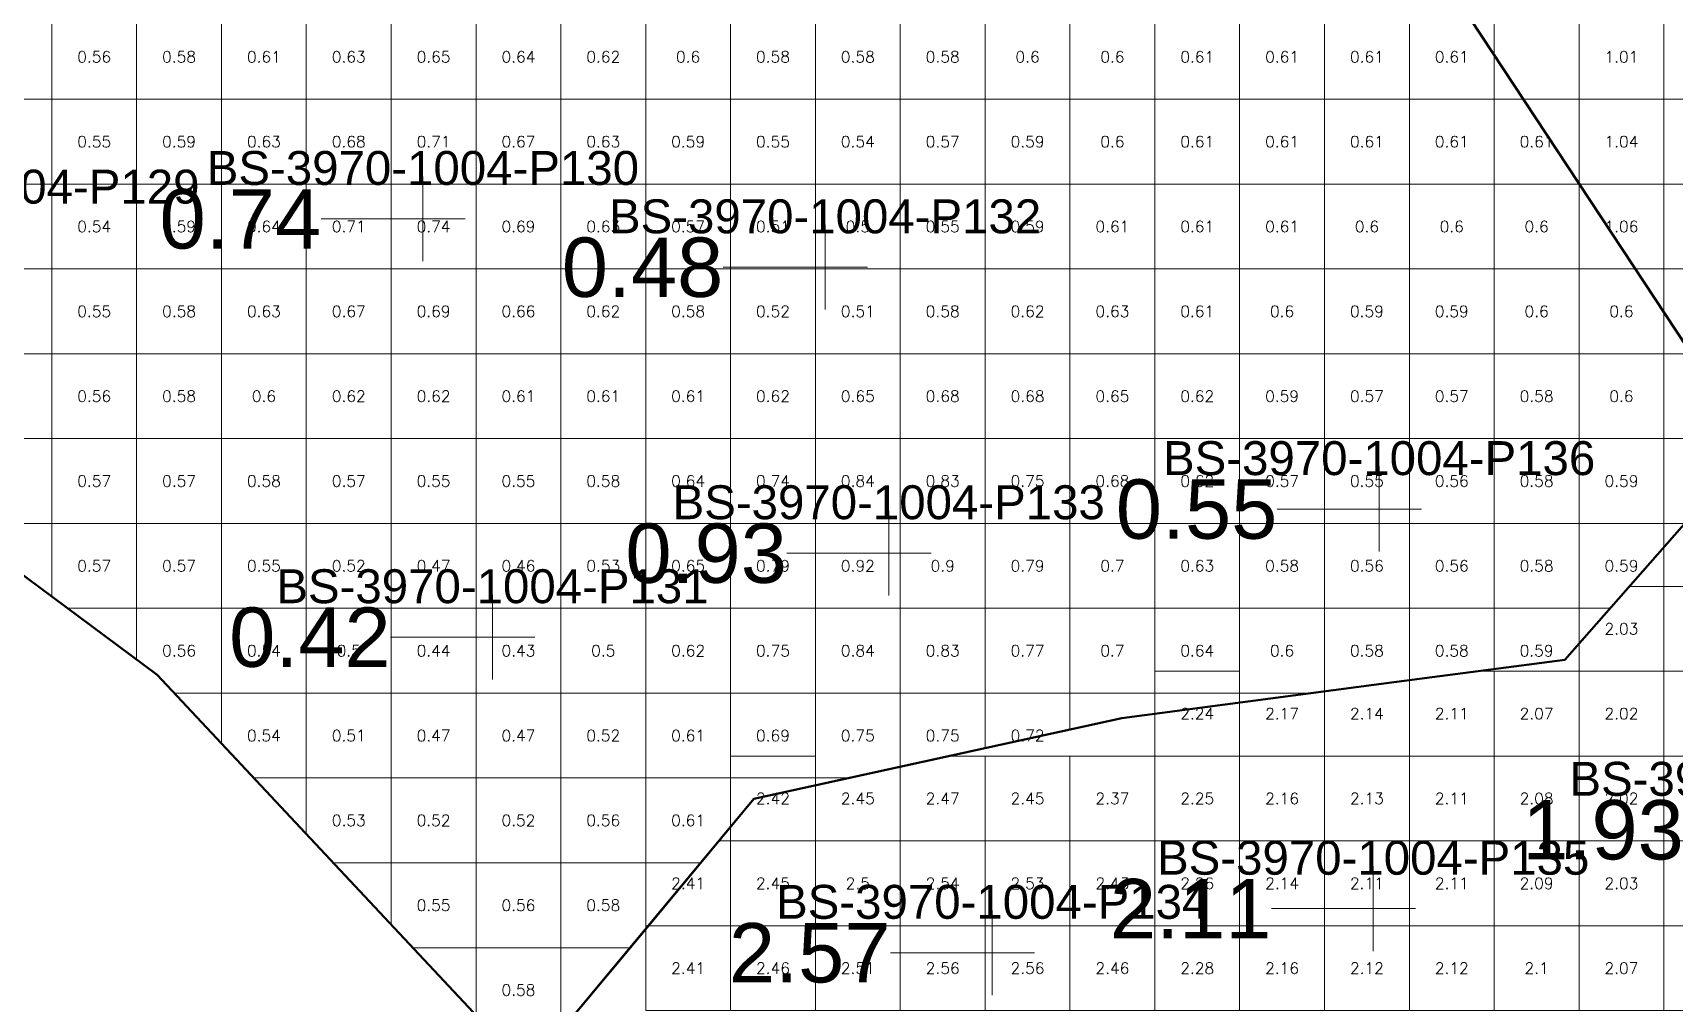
# Model space of a CAD drawing. Header units: inches. Extents: x 469775 to 470079, y 4349683 to 4349873.
# Drawn here: x 469810.14 to 469829.49, y 4349736.49 to 4349747.92 of the extents above; entities that cross this region are included whole.
import ezdxf
from ezdxf.enums import TextEntityAlignment as Align

# ---------------------------------------------------------------- set-up
doc = ezdxf.new("R2010")
doc.units = ezdxf.units.IN
doc.header["$MEASUREMENT"] = 0
for name, color, linetype, lineweight in [('1.500-3.000', 7, 'Continuous', 0), ('点', 7, 'Continuous', 0), ('爆区方格网', 7, 'Continuous', 0), ('线条', 7, 'Continuous', 0), ('钻孔', 7, 'Continuous', 0)]:
    doc.layers.add(name, color=color, linetype=linetype, lineweight=lineweight)
doc.styles.add('3dmine_textStyle_1', font='txt.shx', dxfattribs={"height": 1, "bigfont": 'gbcbig.shx'})
doc.styles.add('3dmine_textStyle_2', font='arial.ttf', dxfattribs={"height": 1})

msp = doc.modelspace()

# ---------------------------------------------------------------- hatches: boundary and pattern name
at = {"layer": '钻孔', "linetype": 'Continuous', "lineweight": 0, "true_color": 0x00ffff, "extrusion": (0, 1, 0)}
for points in [[(-469815.74, 3959.98), (-469814.74, 3959.98), (-469814.74, 3969.98), (-469815.74, 3969.98)], [(-469810.56, 3960.09), (-469809.56, 3960.09), (-469809.56, 3970.09), (-469810.56, 3970.09)], [(-469827.01, 3960.21), (-469826.01, 3960.21), (-469826.01, 3970.21), (-469827.01, 3970.21)], [(-469821.23, 3959.72), (-469820.23, 3959.72), (-469820.23, 3969.72), (-469821.23, 3969.72)]]:
    msp.add_hatch(color=4, dxfattribs=at).paths.add_polyline_path(points, flags=0)
at = {"layer": '钻孔', "linetype": 'Continuous', "lineweight": 0, "true_color": 0x808080, "extrusion": (0, 1, 0)}
for points in [[(-469820.48, 3960.14), (-469819.48, 3960.14), (-469819.48, 3970.14), (-469820.48, 3970.14)], [(-469816.56, 3959.87), (-469815.56, 3959.87), (-469815.56, 3969.87), (-469816.56, 3969.87)]]:
    msp.add_hatch(color=8, dxfattribs=at).paths.add_polyline_path(points, flags=0)
at = {"layer": '钻孔', "linetype": 'Continuous', "lineweight": 0, "true_color": 0xff0000, "extrusion": (0, 1, 0)}
for points in [[(-469826.94, 3960.14), (-469825.94, 3960.14), (-469825.94, 3970.14), (-469826.94, 3970.14)], [(-469822.45, 3959.89), (-469821.45, 3959.89), (-469821.45, 3969.89), (-469822.45, 3969.89)]]:
    msp.add_hatch(color=1, dxfattribs=at).paths.add_polyline_path(points, flags=0)

# ---------------------------------------------------------------- linework, layer by layer
at = {"color": 5, "linetype": 'Continuous', "lineweight": 0, "elevation": 1987.297}
msp.add_lwpolyline([(469808.467, 4349758.645), (469806.711, 4349755.398), (469810.454, 4349754.359), (469815.661, 4349753.368), (469816.901, 4349750.392), (469820.435, 4349748.718), (469826.447, 4349749.059), (469830.409, 4349743.046), (469833.538, 4349743.132), (469836.404, 4349743.299), (469837.582, 4349745.099), (469833.358, 4349750.622), (469831.831, 4349753.068), (469828.701, 4349753.527), (469824.551, 4349755.961), (469819.322, 4349757.977), (469817.134, 4349758.797), (469808.467, 4349758.645), (469808.467, 4349758.645)], dxfattribs=at)
at = {"color": 5, "linetype": 'Continuous', "lineweight": 50, "elevation": 1987.297}
for points in [[(469818.642, 4349738.893), (469815.977, 4349735.692), (469817.362, 4349737.356), (469818.642, 4349738.893), (469821.024, 4349739.417), (469818.642, 4349738.893), (469822.978, 4349739.847), (469826.216, 4349740.273), (469828.199, 4349740.534), (469830.409, 4349743.046), (469826.447, 4349749.059), (469820.435, 4349748.718), (469816.901, 4349750.392), (469815.661, 4349753.368), (469810.454, 4349754.359), (469806.711, 4349755.398)], [(469805.201, 4349745.119), (469811.608, 4349740.354), (469815.977, 4349735.692), (469818.642, 4349738.893), (469821.024, 4349739.417), (469818.642, 4349738.893), (469815.977, 4349735.692), (469818.642, 4349738.893)]]:
    msp.add_lwpolyline(points, dxfattribs=at)
at = {"layer": '1.500-3.000', "color": 1, "linetype": 'Continuous', "lineweight": 0, "true_color": 0xff0000}
msp.add_lwpolyline([(469815.977, 4349735.692), (469817.362, 4349737.356), (469818.642, 4349738.893), (469821.024, 4349739.417), (469822.978, 4349739.847), (469823.398, 4349739.902), (469826.216, 4349740.273), (469827.905, 4349740.495), (469828.199, 4349740.534), (469830.409, 4349743.046), (469832.56, 4349743.105), (469833.538, 4349743.132), (469836.404, 4349743.299), (469837.141, 4349744.424), (469837.582, 4349745.099), (469842.228, 4349744.294)], dxfattribs=at)
at = {"layer": '点', "color": 138, "linetype": 'Continuous', "lineweight": 0, "true_color": 0x004c4c}
for points, elevation in [([(469814.74, 4349745.23), (469814.74, 4349746.23)], 3969.98), ([(469815.24, 4349745.73), (469814.24, 4349745.73)], 3969.98), ([(469819.48, 4349744.66), (469819.48, 4349745.66)], 3970.14), ([(469819.98, 4349745.16), (469818.98, 4349745.16)], 3970.14), ([(469826.01, 4349741.81), (469826.01, 4349742.81)], 3970.21), ([(469820.23, 4349741.29), (469820.23, 4349742.29)], 3969.72), ([(469826.51, 4349742.31), (469825.51, 4349742.31)], 3970.21), ([(469820.73, 4349741.79), (469819.73, 4349741.79)], 3969.72), ([(469815.56, 4349740.3), (469815.56, 4349741.3)], 3969.87), ([(469816.06, 4349740.8), (469815.06, 4349740.8)], 3969.87), ([(469825.94, 4349737.1), (469825.94, 4349738.1)], 3970.14), ([(469826.44, 4349737.6), (469825.44, 4349737.6)], 3970.14), ([(469821.45, 4349736.58), (469821.45, 4349737.58)], 3969.89), ([(469821.95, 4349737.08), (469820.95, 4349737.08)], 3969.89)]:
    msp.add_lwpolyline(points, dxfattribs=dict(at, elevation=elevation))
at = {"layer": '爆区方格网', "color": 4, "linetype": 'Continuous', "lineweight": 0, "true_color": 0x00ffff, "elevation": 3972.76}
for points in [[(469810.366, 4349747.14), (469809.366, 4349747.14), (469809.366, 4349748.14), (469810.366, 4349748.14), (469810.366, 4349747.14)], [(469811.366, 4349747.14), (469810.366, 4349747.14), (469810.366, 4349748.14), (469811.366, 4349748.14), (469811.366, 4349747.14)], [(469812.366, 4349747.14), (469811.366, 4349747.14), (469811.366, 4349748.14), (469812.366, 4349748.14), (469812.366, 4349747.14)], [(469813.366, 4349747.14), (469812.366, 4349747.14), (469812.366, 4349748.14), (469813.366, 4349748.14), (469813.366, 4349747.14)], [(469814.366, 4349747.14), (469813.366, 4349747.14), (469813.366, 4349748.14), (469814.366, 4349748.14), (469814.366, 4349747.14)], [(469815.366, 4349747.14), (469814.366, 4349747.14), (469814.366, 4349748.14), (469815.366, 4349748.14), (469815.366, 4349747.14)], [(469816.366, 4349747.14), (469815.366, 4349747.14), (469815.366, 4349748.14), (469816.366, 4349748.14), (469816.366, 4349747.14)], [(469817.366, 4349747.14), (469816.366, 4349747.14), (469816.366, 4349748.14), (469817.366, 4349748.14), (469817.366, 4349747.14)], [(469818.366, 4349747.14), (469817.366, 4349747.14), (469817.366, 4349748.14), (469818.366, 4349748.14), (469818.366, 4349747.14)], [(469819.366, 4349747.14), (469818.366, 4349747.14), (469818.366, 4349748.14), (469819.366, 4349748.14), (469819.366, 4349747.14)], [(469820.366, 4349747.14), (469819.366, 4349747.14), (469819.366, 4349748.14), (469820.366, 4349748.14), (469820.366, 4349747.14)], [(469821.366, 4349747.14), (469820.366, 4349747.14), (469820.366, 4349748.14), (469821.366, 4349748.14), (469821.366, 4349747.14)], [(469822.366, 4349747.14), (469821.366, 4349747.14), (469821.366, 4349748.14), (469822.366, 4349748.14), (469822.366, 4349747.14)], [(469823.366, 4349747.14), (469822.366, 4349747.14), (469822.366, 4349748.14), (469823.366, 4349748.14), (469823.366, 4349747.14)], [(469824.366, 4349747.14), (469823.366, 4349747.14), (469823.366, 4349748.14), (469824.366, 4349748.14), (469824.366, 4349747.14)], [(469825.366, 4349747.14), (469824.366, 4349747.14), (469824.366, 4349748.14), (469825.366, 4349748.14), (469825.366, 4349747.14)], [(469826.366, 4349747.14), (469825.366, 4349747.14), (469825.366, 4349748.14), (469826.366, 4349748.14), (469826.366, 4349747.14)], [(469810.366, 4349746.14), (469809.366, 4349746.14), (469809.366, 4349747.14), (469810.366, 4349747.14), (469810.366, 4349746.14)], [(469811.366, 4349746.14), (469810.366, 4349746.14), (469810.366, 4349747.14), (469811.366, 4349747.14), (469811.366, 4349746.14)], [(469812.366, 4349746.14), (469811.366, 4349746.14), (469811.366, 4349747.14), (469812.366, 4349747.14), (469812.366, 4349746.14)], [(469813.366, 4349746.14), (469812.366, 4349746.14), (469812.366, 4349747.14), (469813.366, 4349747.14), (469813.366, 4349746.14)], [(469814.366, 4349746.14), (469813.366, 4349746.14), (469813.366, 4349747.14), (469814.366, 4349747.14), (469814.366, 4349746.14)], [(469817.366, 4349746.14), (469816.366, 4349746.14), (469816.366, 4349747.14), (469817.366, 4349747.14), (469817.366, 4349746.14)], [(469818.366, 4349746.14), (469817.366, 4349746.14), (469817.366, 4349747.14), (469818.366, 4349747.14), (469818.366, 4349746.14)], [(469819.366, 4349746.14), (469818.366, 4349746.14), (469818.366, 4349747.14), (469819.366, 4349747.14), (469819.366, 4349746.14)], [(469820.366, 4349746.14), (469819.366, 4349746.14), (469819.366, 4349747.14), (469820.366, 4349747.14), (469820.366, 4349746.14)], [(469821.366, 4349746.14), (469820.366, 4349746.14), (469820.366, 4349747.14), (469821.366, 4349747.14), (469821.366, 4349746.14)], [(469822.366, 4349746.14), (469821.366, 4349746.14), (469821.366, 4349747.14), (469822.366, 4349747.14), (469822.366, 4349746.14)], [(469823.366, 4349746.14), (469822.366, 4349746.14), (469822.366, 4349747.14), (469823.366, 4349747.14), (469823.366, 4349746.14)], [(469824.366, 4349746.14), (469823.366, 4349746.14), (469823.366, 4349747.14), (469824.366, 4349747.14), (469824.366, 4349746.14)], [(469825.366, 4349746.14), (469824.366, 4349746.14), (469824.366, 4349747.14), (469825.366, 4349747.14), (469825.366, 4349746.14)], [(469826.366, 4349746.14), (469825.366, 4349746.14), (469825.366, 4349747.14), (469826.366, 4349747.14), (469826.366, 4349746.14)], [(469827.366, 4349746.14), (469826.366, 4349746.14), (469826.366, 4349747.14), (469827.366, 4349747.14), (469827.366, 4349746.14)], [(469810.366, 4349745.14), (469809.366, 4349745.14), (469809.366, 4349746.14), (469810.366, 4349746.14), (469810.366, 4349745.14)], [(469811.366, 4349745.14), (469810.366, 4349745.14), (469810.366, 4349746.14), (469811.366, 4349746.14), (469811.366, 4349745.14)], [(469822.366, 4349745.14), (469821.366, 4349745.14), (469821.366, 4349746.14), (469822.366, 4349746.14), (469822.366, 4349745.14)], [(469823.366, 4349745.14), (469822.366, 4349745.14), (469822.366, 4349746.14), (469823.366, 4349746.14), (469823.366, 4349745.14)], [(469824.366, 4349745.14), (469823.366, 4349745.14), (469823.366, 4349746.14), (469824.366, 4349746.14), (469824.366, 4349745.14)], [(469825.366, 4349745.14), (469824.366, 4349745.14), (469824.366, 4349746.14), (469825.366, 4349746.14), (469825.366, 4349745.14)], [(469826.366, 4349745.14), (469825.366, 4349745.14), (469825.366, 4349746.14), (469826.366, 4349746.14), (469826.366, 4349745.14)], [(469827.366, 4349745.14), (469826.366, 4349745.14), (469826.366, 4349746.14), (469827.366, 4349746.14), (469827.366, 4349745.14)], [(469828.366, 4349745.14), (469827.366, 4349745.14), (469827.366, 4349746.14), (469828.366, 4349746.14), (469828.366, 4349745.14)], [(469810.366, 4349744.14), (469809.366, 4349744.14), (469809.366, 4349745.14), (469810.366, 4349745.14), (469810.366, 4349744.14)], [(469822.366, 4349744.14), (469821.366, 4349744.14), (469821.366, 4349745.14), (469822.366, 4349745.14), (469822.366, 4349744.14)], [(469823.366, 4349744.14), (469822.366, 4349744.14), (469822.366, 4349745.14), (469823.366, 4349745.14), (469823.366, 4349744.14)], [(469824.366, 4349744.14), (469823.366, 4349744.14), (469823.366, 4349745.14), (469824.366, 4349745.14), (469824.366, 4349744.14)], [(469825.366, 4349744.14), (469824.366, 4349744.14), (469824.366, 4349745.14), (469825.366, 4349745.14), (469825.366, 4349744.14)], [(469826.366, 4349744.14), (469825.366, 4349744.14), (469825.366, 4349745.14), (469826.366, 4349745.14), (469826.366, 4349744.14)], [(469827.366, 4349744.14), (469826.366, 4349744.14), (469826.366, 4349745.14), (469827.366, 4349745.14), (469827.366, 4349744.14)], [(469828.366, 4349744.14), (469827.366, 4349744.14), (469827.366, 4349745.14), (469828.366, 4349745.14), (469828.366, 4349744.14)], [(469829.366, 4349744.14), (469828.366, 4349744.14), (469828.366, 4349745.14), (469829.366, 4349745.14), (469829.366, 4349744.14)], [(469822.366, 4349743.14), (469821.366, 4349743.14), (469821.366, 4349744.14), (469822.366, 4349744.14), (469822.366, 4349743.14)], [(469823.366, 4349743.14), (469822.366, 4349743.14), (469822.366, 4349744.14), (469823.366, 4349744.14), (469823.366, 4349743.14)], [(469824.366, 4349743.14), (469823.366, 4349743.14), (469823.366, 4349744.14), (469824.366, 4349744.14), (469824.366, 4349743.14)], [(469825.366, 4349743.14), (469824.366, 4349743.14), (469824.366, 4349744.14), (469825.366, 4349744.14), (469825.366, 4349743.14)], [(469826.366, 4349743.14), (469825.366, 4349743.14), (469825.366, 4349744.14), (469826.366, 4349744.14), (469826.366, 4349743.14)], [(469827.366, 4349743.14), (469826.366, 4349743.14), (469826.366, 4349744.14), (469827.366, 4349744.14), (469827.366, 4349743.14)], [(469828.366, 4349743.14), (469827.366, 4349743.14), (469827.366, 4349744.14), (469828.366, 4349744.14), (469828.366, 4349743.14)], [(469829.366, 4349743.14), (469828.366, 4349743.14), (469828.366, 4349744.14), (469829.366, 4349744.14), (469829.366, 4349743.14)], [(469830.366, 4349743.14), (469829.366, 4349743.14), (469829.366, 4349744.14), (469830.366, 4349744.14), (469830.366, 4349743.14)], [(469821.366, 4349742.14), (469820.366, 4349742.14), (469820.366, 4349743.14), (469821.366, 4349743.14), (469821.366, 4349742.14)], [(469822.366, 4349742.14), (469821.366, 4349742.14), (469821.366, 4349743.14), (469822.366, 4349743.14), (469822.366, 4349742.14)], [(469823.366, 4349742.14), (469822.366, 4349742.14), (469822.366, 4349743.14), (469823.366, 4349743.14), (469823.366, 4349742.14)], [(469824.366, 4349742.14), (469823.366, 4349742.14), (469823.366, 4349743.14), (469824.366, 4349743.14), (469824.366, 4349742.14)], [(469825.366, 4349742.14), (469824.366, 4349742.14), (469824.366, 4349743.14), (469825.366, 4349743.14), (469825.366, 4349742.14)], [(469826.366, 4349742.14), (469825.366, 4349742.14), (469825.366, 4349743.14), (469826.366, 4349743.14), (469826.366, 4349742.14)], [(469827.366, 4349742.14), (469826.366, 4349742.14), (469826.366, 4349743.14), (469827.366, 4349743.14), (469827.366, 4349742.14)], [(469828.366, 4349742.14), (469827.366, 4349742.14), (469827.366, 4349743.14), (469828.366, 4349743.14), (469828.366, 4349742.14)], [(469829.366, 4349742.14), (469828.366, 4349742.14), (469828.366, 4349743.14), (469829.366, 4349743.14), (469829.366, 4349742.14)], [(469830.366, 4349742.997), (469829.612, 4349742.14), (469829.366, 4349742.14), (469829.366, 4349743.14), (469830.366, 4349743.14), (469830.366, 4349742.997)], [(469820.366, 4349741.14), (469819.366, 4349741.14), (469819.366, 4349742.14), (469820.366, 4349742.14), (469820.366, 4349741.14)], [(469821.366, 4349741.14), (469820.366, 4349741.14), (469820.366, 4349742.14), (469821.366, 4349742.14), (469821.366, 4349741.14)], [(469822.366, 4349741.14), (469821.366, 4349741.14), (469821.366, 4349742.14), (469822.366, 4349742.14), (469822.366, 4349741.14)], [(469823.366, 4349741.14), (469822.366, 4349741.14), (469822.366, 4349742.14), (469823.366, 4349742.14), (469823.366, 4349741.14)], [(469824.366, 4349741.14), (469823.366, 4349741.14), (469823.366, 4349742.14), (469824.366, 4349742.14), (469824.366, 4349741.14)], [(469825.366, 4349741.14), (469824.366, 4349741.14), (469824.366, 4349742.14), (469825.366, 4349742.14), (469825.366, 4349741.14)], [(469826.366, 4349741.14), (469825.366, 4349741.14), (469825.366, 4349742.14), (469826.366, 4349742.14), (469826.366, 4349741.14)], [(469827.366, 4349741.14), (469826.366, 4349741.14), (469826.366, 4349742.14), (469827.366, 4349742.14), (469827.366, 4349741.14)], [(469828.366, 4349741.14), (469827.366, 4349741.14), (469827.366, 4349742.14), (469828.366, 4349742.14), (469828.366, 4349741.14)], [(469829.366, 4349741.861), (469828.732, 4349741.14), (469828.366, 4349741.14), (469828.366, 4349742.14), (469829.366, 4349742.14), (469829.366, 4349741.861)], [(469818.366, 4349740.14), (469817.366, 4349740.14), (469817.366, 4349741.14), (469818.366, 4349741.14), (469818.366, 4349740.14)], [(469819.366, 4349740.14), (469818.366, 4349740.14), (469818.366, 4349741.14), (469819.366, 4349741.14), (469819.366, 4349740.14)], [(469820.366, 4349740.14), (469819.366, 4349740.14), (469819.366, 4349741.14), (469820.366, 4349741.14), (469820.366, 4349740.14)], [(469821.366, 4349740.14), (469820.366, 4349740.14), (469820.366, 4349741.14), (469821.366, 4349741.14), (469821.366, 4349740.14)], [(469822.366, 4349740.14), (469821.366, 4349740.14), (469821.366, 4349741.14), (469822.366, 4349741.14), (469822.366, 4349740.14)], [(469823.366, 4349740.14), (469822.366, 4349740.14), (469822.366, 4349741.14), (469823.366, 4349741.14), (469823.366, 4349740.14)], [(469824.366, 4349740.14), (469823.366, 4349740.14), (469823.366, 4349741.14), (469824.366, 4349741.14), (469824.366, 4349740.14)], [(469825.366, 4349740.161), (469825.203, 4349740.14), (469824.366, 4349740.14), (469824.366, 4349741.14), (469825.366, 4349741.14), (469825.366, 4349740.161)], [(469826.366, 4349740.293), (469826.216, 4349740.273), (469825.366, 4349740.161), (469825.366, 4349741.14), (469826.366, 4349741.14), (469826.366, 4349740.293)], [(469827.366, 4349740.425), (469826.366, 4349740.293), (469826.366, 4349741.14), (469827.366, 4349741.14), (469827.366, 4349740.425)], [(469828.366, 4349740.724), (469828.199, 4349740.534), (469827.905, 4349740.495), (469827.366, 4349740.425), (469827.366, 4349741.14), (469828.366, 4349741.14), (469828.366, 4349740.724)], [(469817.366, 4349739.14), (469816.366, 4349739.14), (469816.366, 4349740.14), (469817.366, 4349740.14), (469817.366, 4349739.14)], [(469818.366, 4349739.14), (469817.366, 4349739.14), (469817.366, 4349740.14), (469818.366, 4349740.14), (469818.366, 4349739.14)], [(469819.366, 4349739.14), (469818.366, 4349739.14), (469818.366, 4349740.14), (469819.366, 4349740.14), (469819.366, 4349739.14)], [(469820.366, 4349739.272), (469819.765, 4349739.14), (469819.366, 4349739.14), (469819.366, 4349740.14), (469820.366, 4349740.14), (469820.366, 4349739.272)], [(469821.366, 4349739.492), (469820.366, 4349739.272), (469820.366, 4349740.14), (469821.366, 4349740.14), (469821.366, 4349739.492)], [(469822.366, 4349739.712), (469821.366, 4349739.492), (469821.366, 4349740.14), (469822.366, 4349740.14), (469822.366, 4349739.712)], [(469817.366, 4349738.14), (469816.366, 4349738.14), (469816.366, 4349739.14), (469817.366, 4349739.14), (469817.366, 4349738.14)], [(469818.366, 4349738.562), (469818.015, 4349738.14), (469817.366, 4349738.14), (469817.366, 4349739.14), (469818.366, 4349739.14), (469818.366, 4349738.562)], [(469815.366, 4349737.14), (469814.62, 4349737.14), (469814.366, 4349737.411), (469814.366, 4349738.14), (469815.366, 4349738.14), (469815.366, 4349737.14)], [(469816.366, 4349737.14), (469815.366, 4349737.14), (469815.366, 4349738.14), (469816.366, 4349738.14), (469816.366, 4349737.14)], [(469817.366, 4349737.361), (469817.362, 4349737.356), (469817.182, 4349737.14), (469816.366, 4349737.14), (469816.366, 4349738.14), (469817.366, 4349738.14), (469817.366, 4349737.361)], [(469816.366, 4349736.16), (469816.349, 4349736.14), (469815.557, 4349736.14), (469815.366, 4349736.344), (469815.366, 4349737.14), (469816.366, 4349737.14), (469816.366, 4349736.16)]]:
    msp.add_lwpolyline(points, dxfattribs=at)
at = {"layer": '爆区方格网', "color": 4, "linetype": 'Continuous', "lineweight": 0, "elevation": 3972.76}
for points in [[(469827.366, 4349747.14), (469826.366, 4349747.14), (469826.366, 4349748.14), (469827.366, 4349748.14), (469827.366, 4349747.14)], [(469815.366, 4349746.14), (469814.366, 4349746.14), (469814.366, 4349747.14), (469815.366, 4349747.14), (469815.366, 4349746.14)], [(469816.366, 4349746.14), (469815.366, 4349746.14), (469815.366, 4349747.14), (469816.366, 4349747.14), (469816.366, 4349746.14)], [(469828.366, 4349746.14), (469827.366, 4349746.14), (469827.366, 4349747.14), (469828.366, 4349747.14), (469828.366, 4349746.14)], [(469812.366, 4349745.14), (469811.366, 4349745.14), (469811.366, 4349746.14), (469812.366, 4349746.14), (469812.366, 4349745.14)], [(469813.366, 4349745.14), (469812.366, 4349745.14), (469812.366, 4349746.14), (469813.366, 4349746.14), (469813.366, 4349745.14)], [(469814.366, 4349745.14), (469813.366, 4349745.14), (469813.366, 4349746.14), (469814.366, 4349746.14), (469814.366, 4349745.14)], [(469815.366, 4349745.14), (469814.366, 4349745.14), (469814.366, 4349746.14), (469815.366, 4349746.14), (469815.366, 4349745.14)], [(469816.366, 4349745.14), (469815.366, 4349745.14), (469815.366, 4349746.14), (469816.366, 4349746.14), (469816.366, 4349745.14)], [(469817.366, 4349745.14), (469816.366, 4349745.14), (469816.366, 4349746.14), (469817.366, 4349746.14), (469817.366, 4349745.14)], [(469818.366, 4349745.14), (469817.366, 4349745.14), (469817.366, 4349746.14), (469818.366, 4349746.14), (469818.366, 4349745.14)], [(469819.366, 4349745.14), (469818.366, 4349745.14), (469818.366, 4349746.14), (469819.366, 4349746.14), (469819.366, 4349745.14)], [(469820.366, 4349745.14), (469819.366, 4349745.14), (469819.366, 4349746.14), (469820.366, 4349746.14), (469820.366, 4349745.14)], [(469821.366, 4349745.14), (469820.366, 4349745.14), (469820.366, 4349746.14), (469821.366, 4349746.14), (469821.366, 4349745.14)], [(469811.366, 4349744.14), (469810.366, 4349744.14), (469810.366, 4349745.14), (469811.366, 4349745.14), (469811.366, 4349744.14)], [(469812.366, 4349744.14), (469811.366, 4349744.14), (469811.366, 4349745.14), (469812.366, 4349745.14), (469812.366, 4349744.14)], [(469813.366, 4349744.14), (469812.366, 4349744.14), (469812.366, 4349745.14), (469813.366, 4349745.14), (469813.366, 4349744.14)], [(469814.366, 4349744.14), (469813.366, 4349744.14), (469813.366, 4349745.14), (469814.366, 4349745.14), (469814.366, 4349744.14)], [(469815.366, 4349744.14), (469814.366, 4349744.14), (469814.366, 4349745.14), (469815.366, 4349745.14), (469815.366, 4349744.14)], [(469816.366, 4349744.14), (469815.366, 4349744.14), (469815.366, 4349745.14), (469816.366, 4349745.14), (469816.366, 4349744.14)], [(469817.366, 4349744.14), (469816.366, 4349744.14), (469816.366, 4349745.14), (469817.366, 4349745.14), (469817.366, 4349744.14)], [(469818.366, 4349744.14), (469817.366, 4349744.14), (469817.366, 4349745.14), (469818.366, 4349745.14), (469818.366, 4349744.14)], [(469819.366, 4349744.14), (469818.366, 4349744.14), (469818.366, 4349745.14), (469819.366, 4349745.14), (469819.366, 4349744.14)], [(469820.366, 4349744.14), (469819.366, 4349744.14), (469819.366, 4349745.14), (469820.366, 4349745.14), (469820.366, 4349744.14)], [(469821.366, 4349744.14), (469820.366, 4349744.14), (469820.366, 4349745.14), (469821.366, 4349745.14), (469821.366, 4349744.14)], [(469810.366, 4349743.14), (469809.366, 4349743.14), (469809.366, 4349744.14), (469810.366, 4349744.14), (469810.366, 4349743.14)], [(469811.366, 4349743.14), (469810.366, 4349743.14), (469810.366, 4349744.14), (469811.366, 4349744.14), (469811.366, 4349743.14)], [(469812.366, 4349743.14), (469811.366, 4349743.14), (469811.366, 4349744.14), (469812.366, 4349744.14), (469812.366, 4349743.14)], [(469813.366, 4349743.14), (469812.366, 4349743.14), (469812.366, 4349744.14), (469813.366, 4349744.14), (469813.366, 4349743.14)], [(469814.366, 4349743.14), (469813.366, 4349743.14), (469813.366, 4349744.14), (469814.366, 4349744.14), (469814.366, 4349743.14)], [(469815.366, 4349743.14), (469814.366, 4349743.14), (469814.366, 4349744.14), (469815.366, 4349744.14), (469815.366, 4349743.14)], [(469816.366, 4349743.14), (469815.366, 4349743.14), (469815.366, 4349744.14), (469816.366, 4349744.14), (469816.366, 4349743.14)], [(469817.366, 4349743.14), (469816.366, 4349743.14), (469816.366, 4349744.14), (469817.366, 4349744.14), (469817.366, 4349743.14)], [(469818.366, 4349743.14), (469817.366, 4349743.14), (469817.366, 4349744.14), (469818.366, 4349744.14), (469818.366, 4349743.14)], [(469819.366, 4349743.14), (469818.366, 4349743.14), (469818.366, 4349744.14), (469819.366, 4349744.14), (469819.366, 4349743.14)], [(469820.366, 4349743.14), (469819.366, 4349743.14), (469819.366, 4349744.14), (469820.366, 4349744.14), (469820.366, 4349743.14)], [(469821.366, 4349743.14), (469820.366, 4349743.14), (469820.366, 4349744.14), (469821.366, 4349744.14), (469821.366, 4349743.14)], [(469810.366, 4349742.14), (469809.366, 4349742.14), (469809.366, 4349743.14), (469810.366, 4349743.14), (469810.366, 4349742.14)], [(469811.366, 4349742.14), (469810.366, 4349742.14), (469810.366, 4349743.14), (469811.366, 4349743.14), (469811.366, 4349742.14)], [(469812.366, 4349742.14), (469811.366, 4349742.14), (469811.366, 4349743.14), (469812.366, 4349743.14), (469812.366, 4349742.14)], [(469813.366, 4349742.14), (469812.366, 4349742.14), (469812.366, 4349743.14), (469813.366, 4349743.14), (469813.366, 4349742.14)], [(469814.366, 4349742.14), (469813.366, 4349742.14), (469813.366, 4349743.14), (469814.366, 4349743.14), (469814.366, 4349742.14)], [(469815.366, 4349742.14), (469814.366, 4349742.14), (469814.366, 4349743.14), (469815.366, 4349743.14), (469815.366, 4349742.14)], [(469816.366, 4349742.14), (469815.366, 4349742.14), (469815.366, 4349743.14), (469816.366, 4349743.14), (469816.366, 4349742.14)], [(469817.366, 4349742.14), (469816.366, 4349742.14), (469816.366, 4349743.14), (469817.366, 4349743.14), (469817.366, 4349742.14)], [(469818.366, 4349742.14), (469817.366, 4349742.14), (469817.366, 4349743.14), (469818.366, 4349743.14), (469818.366, 4349742.14)], [(469819.366, 4349742.14), (469818.366, 4349742.14), (469818.366, 4349743.14), (469819.366, 4349743.14), (469819.366, 4349742.14)], [(469820.366, 4349742.14), (469819.366, 4349742.14), (469819.366, 4349743.14), (469820.366, 4349743.14), (469820.366, 4349742.14)], [(469811.366, 4349741.14), (469810.551, 4349741.14), (469810.366, 4349741.277), (469810.366, 4349742.14), (469811.366, 4349742.14), (469811.366, 4349741.14)], [(469812.366, 4349741.14), (469811.366, 4349741.14), (469811.366, 4349742.14), (469812.366, 4349742.14), (469812.366, 4349741.14)], [(469813.366, 4349741.14), (469812.366, 4349741.14), (469812.366, 4349742.14), (469813.366, 4349742.14), (469813.366, 4349741.14)], [(469814.366, 4349741.14), (469813.366, 4349741.14), (469813.366, 4349742.14), (469814.366, 4349742.14), (469814.366, 4349741.14)], [(469815.366, 4349741.14), (469814.366, 4349741.14), (469814.366, 4349742.14), (469815.366, 4349742.14), (469815.366, 4349741.14)], [(469816.366, 4349741.14), (469815.366, 4349741.14), (469815.366, 4349742.14), (469816.366, 4349742.14), (469816.366, 4349741.14)], [(469817.366, 4349741.14), (469816.366, 4349741.14), (469816.366, 4349742.14), (469817.366, 4349742.14), (469817.366, 4349741.14)], [(469818.366, 4349741.14), (469817.366, 4349741.14), (469817.366, 4349742.14), (469818.366, 4349742.14), (469818.366, 4349741.14)], [(469819.366, 4349741.14), (469818.366, 4349741.14), (469818.366, 4349742.14), (469819.366, 4349742.14), (469819.366, 4349741.14)], [(469812.366, 4349740.14), (469811.809, 4349740.14), (469811.608, 4349740.354), (469811.366, 4349740.534), (469811.366, 4349741.14), (469812.366, 4349741.14), (469812.366, 4349740.14)], [(469813.366, 4349740.14), (469812.366, 4349740.14), (469812.366, 4349741.14), (469813.366, 4349741.14), (469813.366, 4349740.14)], [(469814.366, 4349740.14), (469813.366, 4349740.14), (469813.366, 4349741.14), (469814.366, 4349741.14), (469814.366, 4349740.14)], [(469815.366, 4349740.14), (469814.366, 4349740.14), (469814.366, 4349741.14), (469815.366, 4349741.14), (469815.366, 4349740.14)], [(469816.366, 4349740.14), (469815.366, 4349740.14), (469815.366, 4349741.14), (469816.366, 4349741.14), (469816.366, 4349740.14)], [(469817.366, 4349740.14), (469816.366, 4349740.14), (469816.366, 4349741.14), (469817.366, 4349741.14), (469817.366, 4349740.14)], [(469813.366, 4349739.14), (469812.746, 4349739.14), (469812.366, 4349739.545), (469812.366, 4349740.14), (469813.366, 4349740.14), (469813.366, 4349739.14)], [(469814.366, 4349739.14), (469813.366, 4349739.14), (469813.366, 4349740.14), (469814.366, 4349740.14), (469814.366, 4349739.14)], [(469815.366, 4349739.14), (469814.366, 4349739.14), (469814.366, 4349740.14), (469815.366, 4349740.14), (469815.366, 4349739.14)], [(469816.366, 4349739.14), (469815.366, 4349739.14), (469815.366, 4349740.14), (469816.366, 4349740.14), (469816.366, 4349739.14)], [(469814.366, 4349738.14), (469813.683, 4349738.14), (469813.366, 4349738.478), (469813.366, 4349739.14), (469814.366, 4349739.14), (469814.366, 4349738.14)], [(469815.366, 4349738.14), (469814.366, 4349738.14), (469814.366, 4349739.14), (469815.366, 4349739.14), (469815.366, 4349738.14)], [(469816.366, 4349738.14), (469815.366, 4349738.14), (469815.366, 4349739.14), (469816.366, 4349739.14), (469816.366, 4349738.14)]]:
    msp.add_lwpolyline(points, dxfattribs=at)
at = {"layer": '爆区方格网', "color": 5, "linetype": 'Continuous', "lineweight": 0, "elevation": 3969.96}
for points in [[(469829.366, 4349747.14), (469828.366, 4349747.14), (469828.366, 4349748.14), (469829.366, 4349748.14), (469829.366, 4349747.14)], [(469830.366, 4349747.14), (469829.366, 4349747.14), (469829.366, 4349748.14), (469830.366, 4349748.14), (469830.366, 4349747.14)], [(469829.366, 4349746.14), (469828.366, 4349746.14), (469828.366, 4349747.14), (469829.366, 4349747.14), (469829.366, 4349746.14)], [(469830.366, 4349746.14), (469829.366, 4349746.14), (469829.366, 4349747.14), (469830.366, 4349747.14), (469830.366, 4349746.14)]]:
    msp.add_lwpolyline(points, dxfattribs=at)
at = {"layer": '爆区方格网', "color": 5, "linetype": 'Continuous', "lineweight": 0, "true_color": 0x0000ff, "elevation": 3969.96}
for points in [[(469829.366, 4349745.14), (469828.366, 4349745.14), (469828.366, 4349746.14), (469829.366, 4349746.14), (469829.366, 4349745.14)], [(469830.366, 4349745.14), (469829.366, 4349745.14), (469829.366, 4349746.14), (469830.366, 4349746.14), (469830.366, 4349745.14)]]:
    msp.add_lwpolyline(points, dxfattribs=at)
at = {"layer": '爆区方格网', "color": 1, "linetype": 'Continuous', "lineweight": 0, "true_color": 0xff0000, "elevation": 3970.45}
for points in [[(469830.366, 4349741.398), (469829.366, 4349741.398), (469829.366, 4349742.14), (469829.612, 4349742.14), (469829.84, 4349742.398), (469830.366, 4349742.398), (469830.366, 4349741.398)], [(469829.366, 4349740.398), (469828.366, 4349740.398), (469828.366, 4349741.14), (469828.732, 4349741.14), (469828.96, 4349741.398), (469829.366, 4349741.398), (469829.366, 4349740.398)], [(469830.366, 4349740.398), (469829.366, 4349740.398), (469829.366, 4349741.398), (469830.366, 4349741.398), (469830.366, 4349740.398)], [(469824.366, 4349740.14), (469824.366, 4349740.03), (469823.398, 4349739.902), (469823.366, 4349739.898), (469823.366, 4349740.398), (469824.366, 4349740.398), (469824.366, 4349740.14)], [(469827.366, 4349739.398), (469826.366, 4349739.398), (469826.366, 4349740.293), (469827.168, 4349740.398), (469827.366, 4349740.398), (469827.366, 4349739.398)], [(469826.366, 4349740.293), (469826.366, 4349740.293), (469826.597, 4349740.323), (469826.366, 4349740.293)], [(469826.597, 4349740.323), (469827.168, 4349740.398), (469827.168, 4349740.398), (469826.597, 4349740.323)], [(469828.366, 4349739.398), (469827.366, 4349739.398), (469827.366, 4349740.398), (469828.366, 4349740.398), (469828.366, 4349739.398)], [(469829.366, 4349739.398), (469828.366, 4349739.398), (469828.366, 4349740.398), (469829.366, 4349740.398), (469829.366, 4349739.398)], [(469830.366, 4349739.398), (469829.366, 4349739.398), (469829.366, 4349740.398), (469830.366, 4349740.398), (469830.366, 4349739.398)], [(469825.366, 4349740.161), (469825.21, 4349740.141), (469825.366, 4349740.161), (469825.366, 4349740.161), (469825.366, 4349739.398), (469824.366, 4349739.398), (469824.366, 4349740.03), (469825.21, 4349740.141), (469825.203, 4349740.14), (469825.366, 4349740.161), (469825.366, 4349740.161)], [(469824.366, 4349740.03), (469824.366, 4349740.14), (469825.203, 4349740.14), (469824.366, 4349740.03)], [(469826.366, 4349739.398), (469825.366, 4349739.398), (469825.366, 4349740.161), (469826.216, 4349740.273), (469826.216, 4349740.273), (469826.216, 4349740.273), (469826.216, 4349740.273), (469826.216, 4349740.273), (469826.366, 4349740.293), (469826.366, 4349739.398)], [(469826.216, 4349740.273), (469825.366, 4349740.161), (469825.366, 4349740.161), (469826.216, 4349740.273), (469826.216, 4349740.273), (469826.216, 4349740.273)], [(469826.366, 4349740.293), (469826.216, 4349740.273), (469826.366, 4349740.293), (469826.366, 4349740.293)], [(469824.366, 4349739.398), (469823.366, 4349739.398), (469823.366, 4349739.898), (469824.366, 4349740.03), (469824.366, 4349739.398)], [(469819.366, 4349739.14), (469819.366, 4349739.052), (469818.642, 4349738.893), (469819.366, 4349739.052), (469819.366, 4349738.398), (469818.366, 4349738.398), (469818.366, 4349739.398), (469819.366, 4349739.398), (469819.366, 4349739.14)], [(469820.366, 4349739.272), (469820.366, 4349739.272), (469820.941, 4349739.398), (469820.941, 4349739.398), (469820.366, 4349739.272)], [(469821.366, 4349738.398), (469820.366, 4349738.398), (469820.366, 4349739.272), (469820.941, 4349739.398), (469821.366, 4349739.398), (469821.366, 4349738.398)], [(469822.366, 4349738.398), (469821.366, 4349738.398), (469821.366, 4349739.398), (469822.366, 4349739.398), (469822.366, 4349738.398)], [(469823.366, 4349738.398), (469822.366, 4349738.398), (469822.366, 4349739.398), (469823.366, 4349739.398), (469823.366, 4349738.398)], [(469824.366, 4349738.398), (469823.366, 4349738.398), (469823.366, 4349739.398), (469824.366, 4349739.398), (469824.366, 4349738.398)], [(469825.366, 4349738.398), (469824.366, 4349738.398), (469824.366, 4349739.398), (469825.366, 4349739.398), (469825.366, 4349738.398)], [(469826.366, 4349738.398), (469825.366, 4349738.398), (469825.366, 4349739.398), (469826.366, 4349739.398), (469826.366, 4349738.398)], [(469827.366, 4349738.398), (469826.366, 4349738.398), (469826.366, 4349739.398), (469827.366, 4349739.398), (469827.366, 4349738.398)], [(469828.366, 4349738.398), (469827.366, 4349738.398), (469827.366, 4349739.398), (469828.366, 4349739.398), (469828.366, 4349738.398)], [(469829.366, 4349738.398), (469828.366, 4349738.398), (469828.366, 4349739.398), (469829.366, 4349739.398), (469829.366, 4349738.398)], [(469830.366, 4349738.398), (469829.366, 4349738.398), (469829.366, 4349739.398), (469830.366, 4349739.398), (469830.366, 4349738.398)], [(469820.366, 4349739.272), (469819.366, 4349739.052), (469819.366, 4349739.14), (469819.765, 4349739.14), (469820.366, 4349739.272), (469820.366, 4349739.272), (469820.366, 4349739.272)], [(469820.366, 4349738.398), (469819.366, 4349738.398), (469819.366, 4349739.052), (469820.366, 4349739.272), (469820.366, 4349738.398)], [(469818.366, 4349737.398), (469817.366, 4349737.398), (469817.366, 4349738.14), (469818.015, 4349738.14), (469818.23, 4349738.398), (469818.366, 4349738.398), (469818.366, 4349737.398)], [(469819.366, 4349737.398), (469818.366, 4349737.398), (469818.366, 4349738.398), (469819.366, 4349738.398), (469819.366, 4349737.398)], [(469820.366, 4349737.398), (469819.366, 4349737.398), (469819.366, 4349738.398), (469820.366, 4349738.398), (469820.366, 4349737.398)], [(469821.366, 4349737.398), (469820.366, 4349737.398), (469820.366, 4349738.398), (469821.366, 4349738.398), (469821.366, 4349737.398)], [(469822.366, 4349737.398), (469821.366, 4349737.398), (469821.366, 4349738.398), (469822.366, 4349738.398), (469822.366, 4349737.398)], [(469823.366, 4349737.398), (469822.366, 4349737.398), (469822.366, 4349738.398), (469823.366, 4349738.398), (469823.366, 4349737.398)], [(469824.366, 4349737.398), (469823.366, 4349737.398), (469823.366, 4349738.398), (469824.366, 4349738.398), (469824.366, 4349737.398)], [(469825.366, 4349737.398), (469824.366, 4349737.398), (469824.366, 4349738.398), (469825.366, 4349738.398), (469825.366, 4349737.398)], [(469826.366, 4349737.398), (469825.366, 4349737.398), (469825.366, 4349738.398), (469826.366, 4349738.398), (469826.366, 4349737.398)], [(469827.366, 4349737.398), (469826.366, 4349737.398), (469826.366, 4349738.398), (469827.366, 4349738.398), (469827.366, 4349737.398)], [(469828.366, 4349737.398), (469827.366, 4349737.398), (469827.366, 4349738.398), (469828.366, 4349738.398), (469828.366, 4349737.398)], [(469829.366, 4349737.398), (469828.366, 4349737.398), (469828.366, 4349738.398), (469829.366, 4349738.398), (469829.366, 4349737.398)], [(469830.366, 4349737.398), (469829.366, 4349737.398), (469829.366, 4349738.398), (469830.366, 4349738.398), (469830.366, 4349737.398)], [(469818.366, 4349736.398), (469817.366, 4349736.398), (469817.366, 4349737.398), (469818.366, 4349737.398), (469818.366, 4349736.398)], [(469819.366, 4349736.398), (469818.366, 4349736.398), (469818.366, 4349737.398), (469819.366, 4349737.398), (469819.366, 4349736.398)], [(469820.366, 4349736.398), (469819.366, 4349736.398), (469819.366, 4349737.398), (469820.366, 4349737.398), (469820.366, 4349736.398)], [(469821.366, 4349736.398), (469820.366, 4349736.398), (469820.366, 4349737.398), (469821.366, 4349737.398), (469821.366, 4349736.398)], [(469822.366, 4349736.398), (469821.366, 4349736.398), (469821.366, 4349737.398), (469822.366, 4349737.398), (469822.366, 4349736.398)], [(469823.366, 4349736.398), (469822.366, 4349736.398), (469822.366, 4349737.398), (469823.366, 4349737.398), (469823.366, 4349736.398)], [(469824.366, 4349736.398), (469823.366, 4349736.398), (469823.366, 4349737.398), (469824.366, 4349737.398), (469824.366, 4349736.398)], [(469825.366, 4349736.398), (469824.366, 4349736.398), (469824.366, 4349737.398), (469825.366, 4349737.398), (469825.366, 4349736.398)], [(469826.366, 4349736.398), (469825.366, 4349736.398), (469825.366, 4349737.398), (469826.366, 4349737.398), (469826.366, 4349736.398)], [(469827.366, 4349736.398), (469826.366, 4349736.398), (469826.366, 4349737.398), (469827.366, 4349737.398), (469827.366, 4349736.398)], [(469828.366, 4349736.398), (469827.366, 4349736.398), (469827.366, 4349737.398), (469828.366, 4349737.398), (469828.366, 4349736.398)], [(469829.366, 4349736.398), (469828.366, 4349736.398), (469828.366, 4349737.398), (469829.366, 4349737.398), (469829.366, 4349736.398)], [(469830.366, 4349736.398), (469829.366, 4349736.398), (469829.366, 4349737.398), (469830.366, 4349737.398), (469830.366, 4349736.398)]]:
    msp.add_lwpolyline(points, dxfattribs=at)
at = {"layer": '线条', "color": 138, "linetype": 'Continuous', "lineweight": 0, "true_color": 0x004c4c}
for points, elevation in [([(469814.74, 4349745.73), (469814.74, 4349745.73), (469814.74, 4349745.73)], 3969.98), ([(469819.48, 4349745.16), (469819.48, 4349745.16), (469819.48, 4349745.16)], 3970.14), ([(469826.01, 4349742.31), (469826.01, 4349742.31), (469826.01, 4349742.31)], 3970.21), ([(469820.23, 4349741.79), (469820.23, 4349741.79), (469820.23, 4349741.79)], 3969.72), ([(469815.56, 4349740.8), (469815.56, 4349740.8), (469815.56, 4349740.8)], 3969.87), ([(469825.94, 4349737.6), (469825.94, 4349737.6), (469825.94, 4349737.6)], 3970.14), ([(469821.45, 4349737.08), (469821.45, 4349737.08), (469821.45, 4349737.08)], 3969.89)]:
    msp.add_lwpolyline(points, dxfattribs=dict(at, elevation=elevation))
at = {"layer": '钻孔', "color": 4, "linetype": 'Continuous', "lineweight": 0, "true_color": 0x00ffff}
for points, elevation in [([(469814.74, 4349745.73), (469813.54, 4349745.73)], 3969.98), ([(469814.74, 4349745.73), (469813.54, 4349745.73)], 3959.98), ([(469826.01, 4349742.31), (469824.81, 4349742.31)], 3970.21), ([(469826.01, 4349742.31), (469824.81, 4349742.31)], 3960.21), ([(469820.23, 4349741.79), (469819.03, 4349741.79)], 3969.72), ([(469820.23, 4349741.79), (469819.03, 4349741.79)], 3959.72)]:
    msp.add_lwpolyline(points, dxfattribs=dict(at, elevation=elevation))
at = {"layer": '钻孔', "color": 8, "linetype": 'Continuous', "lineweight": 0, "true_color": 0x808080}
for points, elevation in [([(469819.48, 4349745.16), (469818.28, 4349745.16)], 3970.14), ([(469819.48, 4349745.16), (469818.28, 4349745.16)], 3960.14), ([(469815.56, 4349740.8), (469814.36, 4349740.8)], 3969.87), ([(469815.56, 4349740.8), (469814.36, 4349740.8)], 3959.87)]:
    msp.add_lwpolyline(points, dxfattribs=dict(at, elevation=elevation))
at = {"layer": '钻孔', "color": 1, "linetype": 'Continuous', "lineweight": 0, "true_color": 0xff0000}
for points, elevation in [([(469825.94, 4349737.6), (469824.74, 4349737.6)], 3970.14), ([(469825.94, 4349737.6), (469824.74, 4349737.6)], 3960.14), ([(469821.45, 4349737.08), (469820.25, 4349737.08)], 3969.89), ([(469821.45, 4349737.08), (469820.25, 4349737.08)], 3959.89)]:
    msp.add_lwpolyline(points, dxfattribs=dict(at, elevation=elevation))

# ---------------------------------------------------------------- texts
at = {"color": 4, "linetype": 'Continuous', "lineweight": 0, "true_color": 0x00ffff, "style": '3dmine_textStyle_1'}
for s, p in [('0.56', (469810.866, 4349747.64, 3972.76)), ('0.58', (469811.866, 4349747.64, 3972.76)), ('0.61', (469812.866, 4349747.64, 3972.76)), ('0.63', (469813.866, 4349747.64, 3972.76)), ('0.65', (469814.866, 4349747.64, 3972.76)), ('0.64', (469815.866, 4349747.64, 3972.76)), ('0.62', (469816.866, 4349747.64, 3972.76)), ('0.6', (469817.866, 4349747.64, 3972.76)), ('0.58', (469818.866, 4349747.64, 3972.76)), ('0.58', (469819.866, 4349747.64, 3972.76)), ('0.58', (469820.866, 4349747.64, 3972.76)), ('0.6', (469821.866, 4349747.64, 3972.76)), ('0.6', (469822.866, 4349747.64, 3972.76)), ('0.61', (469823.866, 4349747.64, 3972.76)), ('0.61', (469824.866, 4349747.64, 3972.76)), ('0.61', (469825.866, 4349747.64, 3972.76)), ('0.61', (469826.866, 4349747.64, 3972.76)), ('0.55', (469810.866, 4349746.64, 3972.76)), ('0.59', (469811.866, 4349746.64, 3972.76)), ('0.6', (469822.866, 4349746.64, 3972.76)), ('0.61', (469823.866, 4349746.64, 3972.76)), ('0.61', (469824.866, 4349746.64, 3972.76)), ('0.61', (469825.866, 4349746.64, 3972.76)), ('0.61', (469826.866, 4349746.64, 3972.76)), ('0.61', (469827.866, 4349746.64, 3972.76)), ('0.61', (469822.866, 4349745.64, 3972.76)), ('0.61', (469823.866, 4349745.64, 3972.76)), ('0.61', (469824.866, 4349745.64, 3972.76)), ('0.6', (469825.866, 4349745.64, 3972.76)), ('0.6', (469826.866, 4349745.64, 3972.76)), ('0.6', (469827.866, 4349745.64, 3972.76)), ('0.63', (469822.866, 4349744.64, 3972.76)), ('0.61', (469823.866, 4349744.64, 3972.76)), ('0.6', (469824.866, 4349744.64, 3972.76)), ('0.59', (469825.866, 4349744.64, 3972.76)), ('0.59', (469826.866, 4349744.64, 3972.76)), ('0.6', (469827.866, 4349744.64, 3972.76)), ('0.6', (469828.866, 4349744.64, 3972.76)), ('0.68', (469821.866, 4349743.64, 3972.76)), ('0.65', (469822.866, 4349743.64, 3972.76)), ('0.62', (469823.866, 4349743.64, 3972.76)), ('0.59', (469824.866, 4349743.64, 3972.76)), ('0.57', (469825.866, 4349743.64, 3972.76)), ('0.57', (469826.866, 4349743.64, 3972.76)), ('0.58', (469827.866, 4349743.64, 3972.76)), ('0.6', (469828.866, 4349743.64, 3972.76)), ('0.75', (469821.866, 4349742.64, 3972.76)), ('0.68', (469822.866, 4349742.64, 3972.76)), ('0.62', (469823.866, 4349742.64, 3972.76)), ('0.57', (469824.866, 4349742.64, 3972.76)), ('0.55', (469825.866, 4349742.64, 3972.76)), ('0.56', (469826.866, 4349742.64, 3972.76)), ('0.58', (469827.866, 4349742.64, 3972.76)), ('0.59', (469828.866, 4349742.64, 3972.76)), ('0.9', (469820.866, 4349741.64, 3972.76)), ('0.79', (469821.866, 4349741.64, 3972.76)), ('0.7', (469822.866, 4349741.64, 3972.76)), ('0.63', (469823.866, 4349741.64, 3972.76)), ('0.58', (469824.866, 4349741.64, 3972.76)), ('0.56', (469825.866, 4349741.64, 3972.76)), ('0.56', (469826.866, 4349741.64, 3972.76)), ('0.58', (469827.866, 4349741.64, 3972.76)), ('0.59', (469828.866, 4349741.64, 3972.76)), ('0.75', (469818.866, 4349740.64, 3972.76)), ('0.84', (469819.866, 4349740.64, 3972.76)), ('0.83', (469820.866, 4349740.64, 3972.76)), ('0.77', (469821.866, 4349740.64, 3972.76)), ('0.7', (469822.866, 4349740.64, 3972.76)), ('0.64', (469823.866, 4349740.64, 3972.76)), ('0.6', (469824.866, 4349740.64, 3972.76)), ('0.58', (469825.866, 4349740.64, 3972.76)), ('0.58', (469826.866, 4349740.64, 3972.76)), ('0.59', (469827.866, 4349740.64, 3972.76)), ('0.61', (469817.866, 4349739.64, 3972.76)), ('0.69', (469818.866, 4349739.64, 3972.76)), ('0.75', (469819.866, 4349739.64, 3972.76)), ('0.75', (469820.866, 4349739.64, 3972.76)), ('0.72', (469821.866, 4349739.64, 3972.76)), ('0.56', (469816.866, 4349738.64, 3972.76)), ('0.61', (469817.866, 4349738.64, 3972.76)), ('0.56', (469815.866, 4349737.64, 3972.76)), ('0.58', (469816.866, 4349737.64, 3972.76)), ('0.58', (469815.866, 4349736.64, 3972.76))]:
    msp.add_text(s, height=0.1333, dxfattribs=at).set_placement(p, align=Align.MIDDLE_CENTER)
at = {"color": 5, "linetype": 'Continuous', "lineweight": 0, "style": '3dmine_textStyle_1'}
msp.add_text('1.01', height=0.1333, dxfattribs=at).set_placement((469828.866, 4349747.64, 3969.96), align=Align.MIDDLE_CENTER)
at = {"color": 4, "linetype": 'Continuous', "lineweight": 0, "style": '3dmine_textStyle_1'}
for s, p in [('0.63', (469812.866, 4349746.64, 3972.76)), ('0.68', (469813.866, 4349746.64, 3972.76)), ('0.71', (469814.866, 4349746.64, 3972.76)), ('0.67', (469815.866, 4349746.64, 3972.76)), ('0.63', (469816.866, 4349746.64, 3972.76)), ('0.59', (469817.866, 4349746.64, 3972.76)), ('0.55', (469818.866, 4349746.64, 3972.76)), ('0.54', (469819.866, 4349746.64, 3972.76)), ('0.57', (469820.866, 4349746.64, 3972.76)), ('0.59', (469821.866, 4349746.64, 3972.76)), ('0.54', (469810.866, 4349745.64, 3972.76)), ('0.59', (469811.866, 4349745.64, 3972.76)), ('0.64', (469812.866, 4349745.64, 3972.76)), ('0.71', (469813.866, 4349745.64, 3972.76)), ('0.74', (469814.866, 4349745.64, 3972.76)), ('0.69', (469815.866, 4349745.64, 3972.76)), ('0.63', (469816.866, 4349745.64, 3972.76)), ('0.57', (469817.866, 4349745.64, 3972.76)), ('0.51', (469818.866, 4349745.64, 3972.76)), ('0.5', (469819.866, 4349745.64, 3972.76)), ('0.55', (469820.866, 4349745.64, 3972.76)), ('0.59', (469821.866, 4349745.64, 3972.76)), ('0.55', (469810.866, 4349744.64, 3972.76)), ('0.58', (469811.866, 4349744.64, 3972.76)), ('0.63', (469812.866, 4349744.64, 3972.76)), ('0.67', (469813.866, 4349744.64, 3972.76)), ('0.69', (469814.866, 4349744.64, 3972.76)), ('0.66', (469815.866, 4349744.64, 3972.76)), ('0.62', (469816.866, 4349744.64, 3972.76)), ('0.58', (469817.866, 4349744.64, 3972.76)), ('0.52', (469818.866, 4349744.64, 3972.76)), ('0.51', (469819.866, 4349744.64, 3972.76)), ('0.58', (469820.866, 4349744.64, 3972.76)), ('0.62', (469821.866, 4349744.64, 3972.76)), ('0.56', (469810.866, 4349743.64, 3972.76)), ('0.58', (469811.866, 4349743.64, 3972.76)), ('0.6', (469812.866, 4349743.64, 3972.76)), ('0.62', (469813.866, 4349743.64, 3972.76)), ('0.62', (469814.866, 4349743.64, 3972.76)), ('0.61', (469815.866, 4349743.64, 3972.76)), ('0.61', (469816.866, 4349743.64, 3972.76)), ('0.61', (469817.866, 4349743.64, 3972.76)), ('0.62', (469818.866, 4349743.64, 3972.76)), ('0.65', (469819.866, 4349743.64, 3972.76)), ('0.68', (469820.866, 4349743.64, 3972.76)), ('0.57', (469810.866, 4349742.64, 3972.76)), ('0.57', (469811.866, 4349742.64, 3972.76)), ('0.58', (469812.866, 4349742.64, 3972.76)), ('0.57', (469813.866, 4349742.64, 3972.76)), ('0.55', (469814.866, 4349742.64, 3972.76)), ('0.55', (469815.866, 4349742.64, 3972.76)), ('0.58', (469816.866, 4349742.64, 3972.76)), ('0.64', (469817.866, 4349742.64, 3972.76)), ('0.74', (469818.866, 4349742.64, 3972.76)), ('0.84', (469819.866, 4349742.64, 3972.76)), ('0.83', (469820.866, 4349742.64, 3972.76)), ('0.57', (469810.866, 4349741.64, 3972.76)), ('0.57', (469811.866, 4349741.64, 3972.76)), ('0.55', (469812.866, 4349741.64, 3972.76)), ('0.52', (469813.866, 4349741.64, 3972.76)), ('0.47', (469814.866, 4349741.64, 3972.76)), ('0.46', (469815.866, 4349741.64, 3972.76)), ('0.53', (469816.866, 4349741.64, 3972.76)), ('0.65', (469817.866, 4349741.64, 3972.76)), ('0.79', (469818.866, 4349741.64, 3972.76)), ('0.92', (469819.866, 4349741.64, 3972.76)), ('0.56', (469811.866, 4349740.64, 3972.76)), ('0.54', (469812.866, 4349740.64, 3972.76)), ('0.5', (469813.866, 4349740.64, 3972.76)), ('0.44', (469814.866, 4349740.64, 3972.76)), ('0.43', (469815.866, 4349740.64, 3972.76)), ('0.5', (469816.866, 4349740.64, 3972.76)), ('0.62', (469817.866, 4349740.64, 3972.76)), ('0.54', (469812.866, 4349739.64, 3972.76)), ('0.51', (469813.866, 4349739.64, 3972.76)), ('0.47', (469814.866, 4349739.64, 3972.76)), ('0.47', (469815.866, 4349739.64, 3972.76)), ('0.52', (469816.866, 4349739.64, 3972.76)), ('0.53', (469813.866, 4349738.64, 3972.76)), ('0.52', (469814.866, 4349738.64, 3972.76)), ('0.52', (469815.866, 4349738.64, 3972.76)), ('0.55', (469814.866, 4349737.64, 3972.76))]:
    msp.add_text(s, height=0.1333, dxfattribs=at).set_placement(p, align=Align.MIDDLE_CENTER)
at = {"color": 5, "linetype": 'Continuous', "lineweight": 0, "true_color": 0x0000ff, "style": '3dmine_textStyle_1'}
for s, p in [('1.04', (469828.866, 4349746.64, 3969.96)), ('1.06', (469828.866, 4349745.64, 3969.96))]:
    msp.add_text(s, height=0.1333, dxfattribs=at).set_placement(p, align=Align.MIDDLE_CENTER)
at = {"color": 1, "linetype": 'Continuous', "lineweight": 0, "true_color": 0xff0000, "style": '3dmine_textStyle_1'}
for s, p in [('2.03', (469828.866, 4349740.898, 3970.45)), ('2.24', (469823.866, 4349739.898, 3970.45)), ('2.17', (469824.866, 4349739.898, 3970.45)), ('2.14', (469825.866, 4349739.898, 3970.45)), ('2.11', (469826.866, 4349739.898, 3970.45)), ('2.07', (469827.866, 4349739.898, 3970.45)), ('2.02', (469828.866, 4349739.898, 3970.45)), ('2.42', (469818.866, 4349738.898, 3970.45)), ('2.45', (469819.866, 4349738.898, 3970.45)), ('2.47', (469820.866, 4349738.898, 3970.45)), ('2.45', (469821.866, 4349738.898, 3970.45)), ('2.37', (469822.866, 4349738.898, 3970.45)), ('2.25', (469823.866, 4349738.898, 3970.45)), ('2.16', (469824.866, 4349738.898, 3970.45)), ('2.13', (469825.866, 4349738.898, 3970.45)), ('2.11', (469826.866, 4349738.898, 3970.45)), ('2.08', (469827.866, 4349738.898, 3970.45)), ('2.02', (469828.866, 4349738.898, 3970.45)), ('2.41', (469817.866, 4349737.898, 3970.45)), ('2.45', (469818.866, 4349737.898, 3970.45)), ('2.5', (469819.866, 4349737.898, 3970.45)), ('2.54', (469820.866, 4349737.898, 3970.45)), ('2.53', (469821.866, 4349737.898, 3970.45)), ('2.43', (469822.866, 4349737.898, 3970.45)), ('2.26', (469823.866, 4349737.898, 3970.45)), ('2.14', (469824.866, 4349737.898, 3970.45)), ('2.11', (469825.866, 4349737.898, 3970.45)), ('2.11', (469826.866, 4349737.898, 3970.45)), ('2.09', (469827.866, 4349737.898, 3970.45)), ('2.03', (469828.866, 4349737.898, 3970.45)), ('2.41', (469817.866, 4349736.898, 3970.45)), ('2.46', (469818.866, 4349736.898, 3970.45)), ('2.51', (469819.866, 4349736.898, 3970.45)), ('2.56', (469820.866, 4349736.898, 3970.45)), ('2.56', (469821.866, 4349736.898, 3970.45)), ('2.46', (469822.866, 4349736.898, 3970.45)), ('2.28', (469823.866, 4349736.898, 3970.45)), ('2.16', (469824.866, 4349736.898, 3970.45)), ('2.12', (469825.866, 4349736.898, 3970.45)), ('2.12', (469826.866, 4349736.898, 3970.45)), ('2.1', (469827.866, 4349736.898, 3970.45)), ('2.07', (469828.866, 4349736.898, 3970.45))]:
    msp.add_text(s, height=0.1333, dxfattribs=at).set_placement(p, align=Align.MIDDLE_CENTER)
at = {"layer": '钻孔', "color": 138, "linetype": 'Continuous', "lineweight": 0, "true_color": 0x004c4c, "style": '3dmine_textStyle_2'}
for s, p in [('BS-3970-1004-P130', (469814.74, 4349746.13, 3969.98)), ('BS-3970-1004-P129', (469809.56, 4349745.91, 3970.09)), ('BS-3970-1004-P132', (469819.48, 4349745.56, 3970.14)), ('BS-3970-1004-P136', (469826.01, 4349742.71, 3970.21)), ('BS-3970-1004-P133', (469820.23, 4349742.19, 3969.72)), ('BS-3970-1004-P131', (469815.56, 4349741.2, 3969.87)), ('BS-3970-1004-P137', (469830.8, 4349738.93, 3970.67)), ('BS-3970-1004-P135', (469825.94, 4349738, 3970.14)), ('BS-3970-1004-P134', (469821.45, 4349737.48, 3969.89))]:
    msp.add_text(s, height=0.4, dxfattribs=at).set_placement(p, align=Align.CENTER)
at = {"layer": '钻孔', "color": 4, "linetype": 'Continuous', "lineweight": 0, "true_color": 0x00ffff, "style": '3dmine_textStyle_2'}
for s, p in [('0.74', (469813.54, 4349745.73, 3964.98)), ('0.55', (469824.81, 4349742.31, 3965.21)), ('0.93', (469819.03, 4349741.79, 3964.72))]:
    msp.add_text(s, height=0.7, dxfattribs=at).set_placement(p, align=Align.MIDDLE_RIGHT)
at = {"layer": '钻孔', "color": 8, "linetype": 'Continuous', "lineweight": 0, "true_color": 0x808080, "style": '3dmine_textStyle_2'}
for s, p in [('0.48', (469818.28, 4349745.16, 3965.14)), ('0.42', (469814.36, 4349740.8, 3964.87))]:
    msp.add_text(s, height=0.7, dxfattribs=at).set_placement(p, align=Align.MIDDLE_RIGHT)
at = {"layer": '钻孔', "color": 1, "linetype": 'Continuous', "lineweight": 0, "true_color": 0xff0000, "style": '3dmine_textStyle_2'}
for s, p in [('1.93', (469829.6, 4349738.53, 3965.17)), ('2.11', (469824.74, 4349737.6, 3965.14)), ('2.57', (469820.25, 4349737.08, 3964.89))]:
    msp.add_text(s, height=0.7, dxfattribs=at).set_placement(p, align=Align.MIDDLE_RIGHT)

doc.saveas('drawing.dxf')
